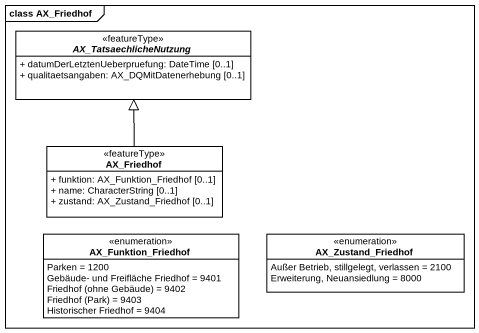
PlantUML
@startuml
mainframe class AX_Friedhof
hide circle
hide empty members
skinparam classAttributeIconSize 0
abstract class AX_TatsaechlicheNutzung <<featureType>> {
  + datumDerLetztenUeberpruefung: DateTime [0..1]
  + qualitaetsangaben: AX_DQMitDatenerhebung [0..1]
}
class AX_Friedhof <<featureType>> {
  + funktion: AX_Funktion_Friedhof [0..1]
  + name: CharacterString [0..1]
  + zustand: AX_Zustand_Friedhof [0..1]
}
enum AX_Funktion_Friedhof {
  Parken = 1200
  Gebäude- und Freifläche Friedhof = 9401
  {field} Friedhof (ohne Gebäude) = 9402
  {field} Friedhof (Park) = 9403
  Historischer Friedhof = 9404
}
enum AX_Zustand_Friedhof {
  Außer Betrieb, stillgelegt, verlassen = 2100
  Erweiterung, Neuansiedlung = 8000
}
AX_Friedhof -up-|> AX_TatsaechlicheNutzung
@enduml
